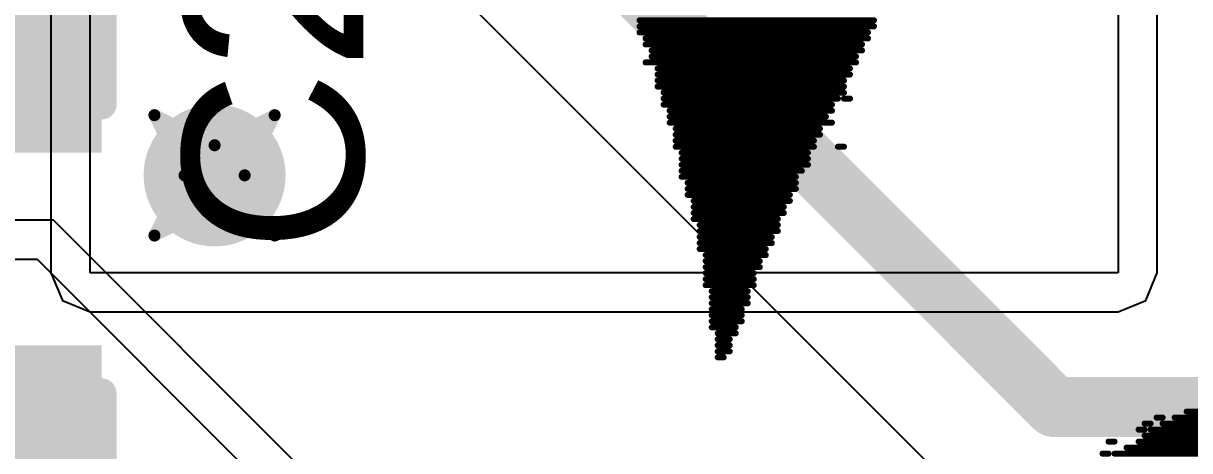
# Model space of a CAD drawing. Header units: inches. Extents: x -5 to 247, y -53 to 67.
# Drawn here: x 32.103 to 37.031, y -20.943 to -19.14 of the extents above; entities that cross this region are included whole.
import ezdxf

# ---------------------------------------------------------------- set-up
doc = ezdxf.new("R2010")
doc.units = ezdxf.units.IN
for name, color, linetype in [('Board Outline', 216, 'Continuous'), ('Bottom Layer', 5, 'Continuous'), ('Bottom Overlay', 54, 'Continuous'), ('Drill Drawing', 1, 'Continuous'), ('Top Layer', 1, 'Continuous'), ('Top Overlay', 2, 'Continuous'), ('Top Paste', 8, 'Continuous'), ('Top Solder', 216, 'Continuous'), ('Via Holes', 16, 'Continuous')]:
    doc.layers.add(name, color=color, linetype=linetype)
doc.styles.add('Arial', font='', dxfattribs={"height": 0.2})
doc.styles.get('Arial').set_extended_font_data('Arial')

# ---------------------------------------------------------------- blocks, each defined once
blk = doc.blocks.new('C___1206_51')
at = {"layer": 'Top Layer'}
for points in [[(-2.032, 0.889), (-0.508, 0.889), (-0.508, -0.889), (-2.032, -0.889)], [(0.508, 0.889), (2.032, 0.889), (2.032, -0.889), (0.508, -0.889)]]:
    blk.add_hatch(color=1, dxfattribs=at).paths.add_polyline_path(points)
at = {"layer": 'Top Paste'}
for points in [[(-2.032, 0.889), (-0.508, 0.889), (-0.508, -0.889), (-2.032, -0.889)], [(0.508, 0.889), (2.032, 0.889), (2.032, -0.889), (0.508, -0.889)]]:
    blk.add_hatch(color=8, dxfattribs=at).paths.add_polyline_path(points)
at = {"layer": 'Top Solder'}
for points in [[(-2.1336, 0.9906), (-0.4064, 0.9906), (-0.4064, -0.9906), (-2.1336, -0.9906)], [(0.4064, 0.9906), (2.1336, 0.9906), (2.1336, -0.9906), (0.4064, -0.9906)]]:
    blk.add_hatch(color=216, dxfattribs=at).paths.add_polyline_path(points)
at = {"layer": 'Top Overlay'}
for points in [[(-2.1336, 0.9906, 0.127, 0.127, 0), (-0.6096, 0.9906, 0.127, 0.127, 0)], [(-2.1336, 0.9906, 0.127, 0.127, 0), (-2.1336, -0.9906, 0.127, 0.127, 0)], [(0.6096, 0.9906, 0.127, 0.127, 0), (2.1336, 0.9906, 0.127, 0.127, 0)], [(2.1336, 0.9906, 0.127, 0.127, 0), (2.1336, -0.9906, 0.127, 0.127, 0)], [(-2.1336, -0.9906, 0.127, 0.127, 0), (-0.6096, -0.9906, 0.127, 0.127, 0)], [(0.6096, -0.9906, 0.127, 0.127, 0), (2.1336, -0.9906, 0.127, 0.127, 0)]]:
    blk.add_lwpolyline(points, format="xyseb", dxfattribs=at)
for points in [[(-2.16535, 0.9906, 0.0635, 0.0635, 1), (-2.10185, 0.9906, 0.0635, 0.0635, 1)], [(-2.16535, 0.9906, 0.0635, 0.0635, 1), (-2.10185, 0.9906, 0.0635, 0.0635, 1)], [(-0.64135, 0.9906, 0.0635, 0.0635, 1), (-0.57785, 0.9906, 0.0635, 0.0635, 1)], [(0.57785, 0.9906, 0.0635, 0.0635, 1), (0.64135, 0.9906, 0.0635, 0.0635, 1)], [(2.10185, 0.9906, 0.0635, 0.0635, 1), (2.16535, 0.9906, 0.0635, 0.0635, 1)], [(2.10185, 0.9906, 0.0635, 0.0635, 1), (2.16535, 0.9906, 0.0635, 0.0635, 1)], [(-2.16535, -0.9906, 0.0635, 0.0635, 1), (-2.10185, -0.9906, 0.0635, 0.0635, 1)], [(-2.16535, -0.9906, 0.0635, 0.0635, 1), (-2.10185, -0.9906, 0.0635, 0.0635, 1)], [(-0.64135, -0.9906, 0.0635, 0.0635, 1), (-0.57785, -0.9906, 0.0635, 0.0635, 1)], [(0.57785, -0.9906, 0.0635, 0.0635, 1), (0.64135, -0.9906, 0.0635, 0.0635, 1)], [(2.10185, -0.9906, 0.0635, 0.0635, 1), (2.16535, -0.9906, 0.0635, 0.0635, 1)], [(2.10185, -0.9906, 0.0635, 0.0635, 1), (2.16535, -0.9906, 0.0635, 0.0635, 1)]]:
    blk.add_lwpolyline(points, format="xyseb", close=True, dxfattribs=at)

msp = doc.modelspace()

# ---------------------------------------------------------------- hatches: boundary and pattern name
at = {"layer": 'Bottom Layer'}
h = msp.add_hatch(color=5, dxfattribs=at)
edge = h.paths.add_edge_path()
edge.add_arc((32.9112, -19.7816), 0.3, 0, 360)
at = {"layer": 'Top Layer'}
h = msp.add_hatch(color=1, dxfattribs=at)
edge = h.paths.add_edge_path()
edge.add_arc((32.9112, -19.7816), 0.3, 0, 360)
at = {"layer": 'Via Holes'}
h = msp.add_hatch(color=7, dxfattribs=at)
edge = h.paths.add_edge_path()
edge.add_arc((32.9112, -19.7816), 0.15, 0, 360)

# ---------------------------------------------------------------- linework, layer by layer
at = {"layer": 'Board Outline'}
msp.add_lwpolyline([(49.772, 6.3476, 0.254, 0.254, -0.6504), (32.1175, -53.0547, 0.254, 0.254, 0)], format="xyseb", dxfattribs=at)
at = {"layer": 'Bottom Layer'}
for p, q in [((36.7284, -7.747), (36.7284, -20.193)), ((36.8934, -20.193), (36.8934, -7.747)), ((32.22, -18.3896), (32.22, -20.193)), ((32.385, -20.193), (32.385, -18.3896)), ((32.22, -20.193), (32.2684, -20.3096)), ((36.7284, -20.193), (32.385, -20.193)), ((36.845, -20.3096), (36.8934, -20.193)), ((32.2684, -20.3096), (32.385, -20.358)), ((36.7284, -20.358), (36.845, -20.3096)), ((32.385, -20.358), (36.7284, -20.358))]:
    msp.add_line(p, q, dxfattribs=at)
at = {"layer": 'Bottom Overlay'}
for points in [[(34.7067, -19.1274, 0.0254, 0.0254, 0), (35.6973, -19.1274, 0.0254, 0.0254, 0)], [(34.7067, -19.1528, 0.0254, 0.0254, 0), (35.6973, -19.1528, 0.0254, 0.0254, 0)], [(34.7067, -19.1782, 0.0254, 0.0254, 0), (35.6719, -19.1782, 0.0254, 0.0254, 0)], [(34.7321, -19.2036, 0.0254, 0.0254, 0), (35.6719, -19.2036, 0.0254, 0.0254, 0)], [(34.7321, -19.229, 0.0254, 0.0254, 0), (35.6465, -19.229, 0.0254, 0.0254, 0)], [(34.7575, -19.2544, 0.0254, 0.0254, 0), (35.6465, -19.2544, 0.0254, 0.0254, 0)], [(34.7321, -19.3052, 0.0254, 0.0254, 0), (35.6211, -19.3052, 0.0254, 0.0254, 0)], [(34.7575, -19.2798, 0.0254, 0.0254, 0), (35.6211, -19.2798, 0.0254, 0.0254, 0)], [(34.7829, -19.3306, 0.0254, 0.0254, 0), (35.5957, -19.3306, 0.0254, 0.0254, 0)], [(34.7829, -19.356, 0.0254, 0.0254, 0), (35.5957, -19.356, 0.0254, 0.0254, 0)], [(34.7829, -19.3814, 0.0254, 0.0254, 0), (35.5703, -19.3814, 0.0254, 0.0254, 0)], [(34.7829, -19.4068, 0.0254, 0.0254, 0), (35.5703, -19.4068, 0.0254, 0.0254, 0)], [(34.8083, -19.4322, 0.0254, 0.0254, 0), (35.5703, -19.4322, 0.0254, 0.0254, 0)], [(34.8083, -19.4576, 0.0254, 0.0254, 0), (35.5449, -19.4576, 0.0254, 0.0254, 0)], [(35.5703, -19.4576, 0.0254, 0.0254, 0), (35.5957, -19.4576, 0.0254, 0.0254, 0)], [(34.8083, -19.483, 0.0254, 0.0254, 0), (35.5195, -19.483, 0.0254, 0.0254, 0)], [(34.8337, -19.5084, 0.0254, 0.0254, 0), (35.5195, -19.5084, 0.0254, 0.0254, 0)], [(34.8337, -19.5338, 0.0254, 0.0254, 0), (35.4941, -19.5338, 0.0254, 0.0254, 0)], [(34.8337, -19.5592, 0.0254, 0.0254, 0), (35.5195, -19.5592, 0.0254, 0.0254, 0)], [(34.8591, -19.5846, 0.0254, 0.0254, 0), (35.4687, -19.5846, 0.0254, 0.0254, 0)], [(34.8591, -19.61, 0.0254, 0.0254, 0), (35.4687, -19.61, 0.0254, 0.0254, 0)], [(34.8591, -19.6354, 0.0254, 0.0254, 0), (35.4433, -19.6354, 0.0254, 0.0254, 0)], [(34.8591, -19.6608, 0.0254, 0.0254, 0), (35.4433, -19.6608, 0.0254, 0.0254, 0)], [(35.5449, -19.6608, 0.0254, 0.0254, 0), (35.5703, -19.6608, 0.0254, 0.0254, 0)], [(34.8845, -19.6862, 0.0254, 0.0254, 0), (35.4179, -19.6862, 0.0254, 0.0254, 0)], [(34.8845, -19.7116, 0.0254, 0.0254, 0), (35.4179, -19.7116, 0.0254, 0.0254, 0)], [(34.8845, -19.737, 0.0254, 0.0254, 0), (35.4179, -19.737, 0.0254, 0.0254, 0)], [(34.8845, -19.7624, 0.0254, 0.0254, 0), (35.3925, -19.7624, 0.0254, 0.0254, 0)], [(34.8845, -19.7878, 0.0254, 0.0254, 0), (35.3671, -19.7878, 0.0254, 0.0254, 0)], [(34.9099, -19.8132, 0.0254, 0.0254, 0), (35.3671, -19.8132, 0.0254, 0.0254, 0)], [(34.9099, -19.8386, 0.0254, 0.0254, 0), (35.3671, -19.8386, 0.0254, 0.0254, 0)], [(34.9099, -19.864, 0.0254, 0.0254, 0), (35.3417, -19.864, 0.0254, 0.0254, 0)], [(34.9353, -19.8894, 0.0254, 0.0254, 0), (35.3417, -19.8894, 0.0254, 0.0254, 0)], [(34.9353, -19.9148, 0.0254, 0.0254, 0), (35.3163, -19.9148, 0.0254, 0.0254, 0)], [(34.9353, -19.9402, 0.0254, 0.0254, 0), (35.3163, -19.9402, 0.0254, 0.0254, 0)], [(34.9353, -19.9656, 0.0254, 0.0254, 0), (35.2909, -19.9656, 0.0254, 0.0254, 0)], [(34.9607, -19.991, 0.0254, 0.0254, 0), (35.2909, -19.991, 0.0254, 0.0254, 0)], [(34.9607, -20.0164, 0.0254, 0.0254, 0), (35.2909, -20.0164, 0.0254, 0.0254, 0)], [(34.9607, -20.0418, 0.0254, 0.0254, 0), (35.2655, -20.0418, 0.0254, 0.0254, 0)], [(34.9607, -20.0672, 0.0254, 0.0254, 0), (35.2655, -20.0672, 0.0254, 0.0254, 0)], [(34.9607, -20.0926, 0.0254, 0.0254, 0), (35.2401, -20.0926, 0.0254, 0.0254, 0)], [(34.9861, -20.118, 0.0254, 0.0254, 0), (35.2401, -20.118, 0.0254, 0.0254, 0)], [(34.9861, -20.1434, 0.0254, 0.0254, 0), (35.2147, -20.1434, 0.0254, 0.0254, 0)], [(34.9861, -20.1688, 0.0254, 0.0254, 0), (35.2147, -20.1688, 0.0254, 0.0254, 0)], [(34.9861, -20.1942, 0.0254, 0.0254, 0), (35.1893, -20.1942, 0.0254, 0.0254, 0)], [(34.9861, -20.2196, 0.0254, 0.0254, 0), (35.1893, -20.2196, 0.0254, 0.0254, 0)], [(34.9861, -20.245, 0.0254, 0.0254, 0), (35.1893, -20.245, 0.0254, 0.0254, 0)], [(35.0115, -20.2704, 0.0254, 0.0254, 0), (35.1639, -20.2704, 0.0254, 0.0254, 0)], [(35.0115, -20.2958, 0.0254, 0.0254, 0), (35.1639, -20.2958, 0.0254, 0.0254, 0)], [(35.0115, -20.3212, 0.0254, 0.0254, 0), (35.1639, -20.3212, 0.0254, 0.0254, 0)], [(35.0115, -20.3466, 0.0254, 0.0254, 0), (35.1385, -20.3466, 0.0254, 0.0254, 0)], [(35.0115, -20.372, 0.0254, 0.0254, 0), (35.1385, -20.372, 0.0254, 0.0254, 0)], [(35.0115, -20.3974, 0.0254, 0.0254, 0), (35.1385, -20.3974, 0.0254, 0.0254, 0)], [(35.0115, -20.4228, 0.0254, 0.0254, 0), (35.1131, -20.4228, 0.0254, 0.0254, 0)], [(35.0369, -20.4482, 0.0254, 0.0254, 0), (35.1131, -20.4482, 0.0254, 0.0254, 0)], [(35.0369, -20.4736, 0.0254, 0.0254, 0), (35.0877, -20.4736, 0.0254, 0.0254, 0)], [(35.0369, -20.499, 0.0254, 0.0254, 0), (35.0877, -20.499, 0.0254, 0.0254, 0)], [(35.0369, -20.5244, 0.0254, 0.0254, 0), (35.0877, -20.5244, 0.0254, 0.0254, 0)], [(35.0369, -20.5498, 0.0254, 0.0254, 0), (35.0623, -20.5498, 0.0254, 0.0254, 0)], [(36.8911, -20.8038, 0.0254, 0.0254, 0), (36.9165, -20.8038, 0.0254, 0.0254, 0)], [(36.9673, -20.8038, 0.0254, 0.0254, 0), (37.8817, -20.8038, 0.0254, 0.0254, 0)], [(37.0181, -20.7784, 0.0254, 0.0254, 0), (37.8817, -20.7784, 0.0254, 0.0254, 0)], [(36.8149, -20.8546, 0.0254, 0.0254, 0), (36.8403, -20.8546, 0.0254, 0.0254, 0)], [(36.8403, -20.8292, 0.0254, 0.0254, 0), (36.8657, -20.8292, 0.0254, 0.0254, 0)], [(36.8657, -20.8546, 0.0254, 0.0254, 0), (37.8055, -20.8546, 0.0254, 0.0254, 0)], [(36.9165, -20.8292, 0.0254, 0.0254, 0), (37.8309, -20.8292, 0.0254, 0.0254, 0)], [(36.6879, -20.9054, 0.0254, 0.0254, 0), (36.7133, -20.9054, 0.0254, 0.0254, 0)], [(36.8149, -20.9054, 0.0254, 0.0254, 0), (37.7293, -20.9054, 0.0254, 0.0254, 0)], [(36.8403, -20.88, 0.0254, 0.0254, 0), (37.7547, -20.88, 0.0254, 0.0254, 0)], [(36.7641, -20.9308, 0.0254, 0.0254, 0), (37.7039, -20.9308, 0.0254, 0.0254, 0)], [(36.6625, -20.9562, 0.0254, 0.0254, 0), (36.6879, -20.9562, 0.0254, 0.0254, 0)], [(36.7133, -20.9562, 0.0254, 0.0254, 0), (37.6785, -20.9562, 0.0254, 0.0254, 0)]]:
    msp.add_lwpolyline(points, format="xyseb", dxfattribs=at)
for points in [[(34.7003, -19.1274, 0.0127, 0.0127, 1), (34.713, -19.1274, 0.0127, 0.0127, 1)], [(35.6909, -19.1274, 0.0127, 0.0127, 1), (35.7036, -19.1274, 0.0127, 0.0127, 1)], [(34.7003, -19.1528, 0.0127, 0.0127, 1), (34.713, -19.1528, 0.0127, 0.0127, 1)], [(34.7003, -19.1782, 0.0127, 0.0127, 1), (34.713, -19.1782, 0.0127, 0.0127, 1)], [(35.6655, -19.1782, 0.0127, 0.0127, 1), (35.6782, -19.1782, 0.0127, 0.0127, 1)], [(35.6909, -19.1528, 0.0127, 0.0127, 1), (35.7036, -19.1528, 0.0127, 0.0127, 1)], [(34.7257, -19.2036, 0.0127, 0.0127, 1), (34.7384, -19.2036, 0.0127, 0.0127, 1)], [(34.7257, -19.229, 0.0127, 0.0127, 1), (34.7384, -19.229, 0.0127, 0.0127, 1)], [(35.6401, -19.229, 0.0127, 0.0127, 1), (35.6528, -19.229, 0.0127, 0.0127, 1)], [(35.6655, -19.2036, 0.0127, 0.0127, 1), (35.6782, -19.2036, 0.0127, 0.0127, 1)], [(34.7511, -19.2544, 0.0127, 0.0127, 1), (34.7638, -19.2544, 0.0127, 0.0127, 1)], [(35.6401, -19.2544, 0.0127, 0.0127, 1), (35.6528, -19.2544, 0.0127, 0.0127, 1)], [(34.7257, -19.3052, 0.0127, 0.0127, 1), (34.7384, -19.3052, 0.0127, 0.0127, 1)], [(34.7511, -19.2798, 0.0127, 0.0127, 1), (34.7638, -19.2798, 0.0127, 0.0127, 1)], [(35.6147, -19.2798, 0.0127, 0.0127, 1), (35.6274, -19.2798, 0.0127, 0.0127, 1)], [(35.6147, -19.3052, 0.0127, 0.0127, 1), (35.6274, -19.3052, 0.0127, 0.0127, 1)], [(34.7765, -19.3306, 0.0127, 0.0127, 1), (34.7892, -19.3306, 0.0127, 0.0127, 1)], [(34.7765, -19.356, 0.0127, 0.0127, 1), (34.7892, -19.356, 0.0127, 0.0127, 1)], [(35.5893, -19.3306, 0.0127, 0.0127, 1), (35.602, -19.3306, 0.0127, 0.0127, 1)], [(35.5893, -19.356, 0.0127, 0.0127, 1), (35.602, -19.356, 0.0127, 0.0127, 1)], [(34.7765, -19.3814, 0.0127, 0.0127, 1), (34.7892, -19.3814, 0.0127, 0.0127, 1)], [(34.7765, -19.4068, 0.0127, 0.0127, 1), (34.7892, -19.4068, 0.0127, 0.0127, 1)], [(35.5639, -19.3814, 0.0127, 0.0127, 1), (35.5766, -19.3814, 0.0127, 0.0127, 1)], [(35.5639, -19.4068, 0.0127, 0.0127, 1), (35.5766, -19.4068, 0.0127, 0.0127, 1)], [(34.8019, -19.4322, 0.0127, 0.0127, 1), (34.8146, -19.4322, 0.0127, 0.0127, 1)], [(34.8019, -19.4576, 0.0127, 0.0127, 1), (34.8146, -19.4576, 0.0127, 0.0127, 1)], [(35.5385, -19.4576, 0.0127, 0.0127, 1), (35.5512, -19.4576, 0.0127, 0.0127, 1)], [(35.5639, -19.4322, 0.0127, 0.0127, 1), (35.5766, -19.4322, 0.0127, 0.0127, 1)], [(35.5639, -19.4576, 0.0127, 0.0127, 1), (35.5766, -19.4576, 0.0127, 0.0127, 1)], [(35.5893, -19.4576, 0.0127, 0.0127, 1), (35.602, -19.4576, 0.0127, 0.0127, 1)], [(34.8019, -19.483, 0.0127, 0.0127, 1), (34.8146, -19.483, 0.0127, 0.0127, 1)], [(34.8273, -19.5084, 0.0127, 0.0127, 1), (34.84, -19.5084, 0.0127, 0.0127, 1)], [(35.5131, -19.483, 0.0127, 0.0127, 1), (35.5258, -19.483, 0.0127, 0.0127, 1)], [(35.5131, -19.5084, 0.0127, 0.0127, 1), (35.5258, -19.5084, 0.0127, 0.0127, 1)], [(34.8273, -19.5338, 0.0127, 0.0127, 1), (34.84, -19.5338, 0.0127, 0.0127, 1)], [(34.8273, -19.5592, 0.0127, 0.0127, 1), (34.84, -19.5592, 0.0127, 0.0127, 1)], [(35.4877, -19.5338, 0.0127, 0.0127, 1), (35.5004, -19.5338, 0.0127, 0.0127, 1)], [(35.5131, -19.5592, 0.0127, 0.0127, 1), (35.5258, -19.5592, 0.0127, 0.0127, 1)], [(34.8527, -19.5846, 0.0127, 0.0127, 1), (34.8654, -19.5846, 0.0127, 0.0127, 1)], [(34.8527, -19.61, 0.0127, 0.0127, 1), (34.8654, -19.61, 0.0127, 0.0127, 1)], [(35.4623, -19.5846, 0.0127, 0.0127, 1), (35.475, -19.5846, 0.0127, 0.0127, 1)], [(35.4623, -19.61, 0.0127, 0.0127, 1), (35.475, -19.61, 0.0127, 0.0127, 1)], [(34.8527, -19.6354, 0.0127, 0.0127, 1), (34.8654, -19.6354, 0.0127, 0.0127, 1)], [(34.8527, -19.6608, 0.0127, 0.0127, 1), (34.8654, -19.6608, 0.0127, 0.0127, 1)], [(35.4369, -19.6354, 0.0127, 0.0127, 1), (35.4496, -19.6354, 0.0127, 0.0127, 1)], [(35.4369, -19.6608, 0.0127, 0.0127, 1), (35.4496, -19.6608, 0.0127, 0.0127, 1)], [(35.5385, -19.6608, 0.0127, 0.0127, 1), (35.5512, -19.6608, 0.0127, 0.0127, 1)], [(35.5639, -19.6608, 0.0127, 0.0127, 1), (35.5766, -19.6608, 0.0127, 0.0127, 1)], [(34.8781, -19.6862, 0.0127, 0.0127, 1), (34.8908, -19.6862, 0.0127, 0.0127, 1)], [(34.8781, -19.7116, 0.0127, 0.0127, 1), (34.8908, -19.7116, 0.0127, 0.0127, 1)], [(35.4115, -19.6862, 0.0127, 0.0127, 1), (35.4242, -19.6862, 0.0127, 0.0127, 1)], [(35.4115, -19.7116, 0.0127, 0.0127, 1), (35.4242, -19.7116, 0.0127, 0.0127, 1)], [(34.8781, -19.737, 0.0127, 0.0127, 1), (34.8908, -19.737, 0.0127, 0.0127, 1)], [(34.8781, -19.7624, 0.0127, 0.0127, 1), (34.8908, -19.7624, 0.0127, 0.0127, 1)], [(35.3861, -19.7624, 0.0127, 0.0127, 1), (35.3988, -19.7624, 0.0127, 0.0127, 1)], [(35.4115, -19.737, 0.0127, 0.0127, 1), (35.4242, -19.737, 0.0127, 0.0127, 1)], [(34.8781, -19.7878, 0.0127, 0.0127, 1), (34.8908, -19.7878, 0.0127, 0.0127, 1)], [(34.9035, -19.8132, 0.0127, 0.0127, 1), (34.9162, -19.8132, 0.0127, 0.0127, 1)], [(35.3607, -19.7878, 0.0127, 0.0127, 1), (35.3734, -19.7878, 0.0127, 0.0127, 1)], [(35.3607, -19.8132, 0.0127, 0.0127, 1), (35.3734, -19.8132, 0.0127, 0.0127, 1)], [(34.9035, -19.8386, 0.0127, 0.0127, 1), (34.9162, -19.8386, 0.0127, 0.0127, 1)], [(34.9035, -19.864, 0.0127, 0.0127, 1), (34.9162, -19.864, 0.0127, 0.0127, 1)], [(35.3353, -19.864, 0.0127, 0.0127, 1), (35.348, -19.864, 0.0127, 0.0127, 1)], [(35.3607, -19.8386, 0.0127, 0.0127, 1), (35.3734, -19.8386, 0.0127, 0.0127, 1)], [(34.9289, -19.8894, 0.0127, 0.0127, 1), (34.9416, -19.8894, 0.0127, 0.0127, 1)], [(34.9289, -19.9148, 0.0127, 0.0127, 1), (34.9416, -19.9148, 0.0127, 0.0127, 1)], [(35.3099, -19.9148, 0.0127, 0.0127, 1), (35.3226, -19.9148, 0.0127, 0.0127, 1)], [(35.3353, -19.8894, 0.0127, 0.0127, 1), (35.348, -19.8894, 0.0127, 0.0127, 1)], [(34.9289, -19.9402, 0.0127, 0.0127, 1), (34.9416, -19.9402, 0.0127, 0.0127, 1)], [(34.9289, -19.9656, 0.0127, 0.0127, 1), (34.9416, -19.9656, 0.0127, 0.0127, 1)], [(35.2845, -19.9656, 0.0127, 0.0127, 1), (35.2972, -19.9656, 0.0127, 0.0127, 1)], [(35.3099, -19.9402, 0.0127, 0.0127, 1), (35.3226, -19.9402, 0.0127, 0.0127, 1)], [(34.9543, -19.991, 0.0127, 0.0127, 1), (34.967, -19.991, 0.0127, 0.0127, 1)], [(34.9543, -20.0164, 0.0127, 0.0127, 1), (34.967, -20.0164, 0.0127, 0.0127, 1)], [(35.2845, -19.991, 0.0127, 0.0127, 1), (35.2972, -19.991, 0.0127, 0.0127, 1)], [(35.2845, -20.0164, 0.0127, 0.0127, 1), (35.2972, -20.0164, 0.0127, 0.0127, 1)], [(34.9543, -20.0418, 0.0127, 0.0127, 1), (34.967, -20.0418, 0.0127, 0.0127, 1)], [(34.9543, -20.0672, 0.0127, 0.0127, 1), (34.967, -20.0672, 0.0127, 0.0127, 1)], [(35.2591, -20.0418, 0.0127, 0.0127, 1), (35.2718, -20.0418, 0.0127, 0.0127, 1)], [(35.2591, -20.0672, 0.0127, 0.0127, 1), (35.2718, -20.0672, 0.0127, 0.0127, 1)], [(34.9543, -20.0926, 0.0127, 0.0127, 1), (34.967, -20.0926, 0.0127, 0.0127, 1)], [(35.2337, -20.0926, 0.0127, 0.0127, 1), (35.2464, -20.0926, 0.0127, 0.0127, 1)], [(34.9797, -20.118, 0.0127, 0.0127, 1), (34.9924, -20.118, 0.0127, 0.0127, 1)], [(34.9797, -20.1434, 0.0127, 0.0127, 1), (34.9924, -20.1434, 0.0127, 0.0127, 1)], [(35.2083, -20.1434, 0.0127, 0.0127, 1), (35.221, -20.1434, 0.0127, 0.0127, 1)], [(35.2337, -20.118, 0.0127, 0.0127, 1), (35.2464, -20.118, 0.0127, 0.0127, 1)], [(34.9797, -20.1688, 0.0127, 0.0127, 1), (34.9924, -20.1688, 0.0127, 0.0127, 1)], [(34.9797, -20.1942, 0.0127, 0.0127, 1), (34.9924, -20.1942, 0.0127, 0.0127, 1)], [(35.1829, -20.1942, 0.0127, 0.0127, 1), (35.1956, -20.1942, 0.0127, 0.0127, 1)], [(35.2083, -20.1688, 0.0127, 0.0127, 1), (35.221, -20.1688, 0.0127, 0.0127, 1)], [(34.9797, -20.2196, 0.0127, 0.0127, 1), (34.9924, -20.2196, 0.0127, 0.0127, 1)], [(34.9797, -20.245, 0.0127, 0.0127, 1), (34.9924, -20.245, 0.0127, 0.0127, 1)], [(35.1829, -20.2196, 0.0127, 0.0127, 1), (35.1956, -20.2196, 0.0127, 0.0127, 1)], [(35.1829, -20.245, 0.0127, 0.0127, 1), (35.1956, -20.245, 0.0127, 0.0127, 1)], [(35.0051, -20.2704, 0.0127, 0.0127, 1), (35.0178, -20.2704, 0.0127, 0.0127, 1)], [(35.0051, -20.2958, 0.0127, 0.0127, 1), (35.0178, -20.2958, 0.0127, 0.0127, 1)], [(35.1575, -20.2704, 0.0127, 0.0127, 1), (35.1702, -20.2704, 0.0127, 0.0127, 1)], [(35.1575, -20.2958, 0.0127, 0.0127, 1), (35.1702, -20.2958, 0.0127, 0.0127, 1)], [(35.0051, -20.3212, 0.0127, 0.0127, 1), (35.0178, -20.3212, 0.0127, 0.0127, 1)], [(35.0051, -20.3466, 0.0127, 0.0127, 1), (35.0178, -20.3466, 0.0127, 0.0127, 1)], [(35.1321, -20.3466, 0.0127, 0.0127, 1), (35.1448, -20.3466, 0.0127, 0.0127, 1)], [(35.1575, -20.3212, 0.0127, 0.0127, 1), (35.1702, -20.3212, 0.0127, 0.0127, 1)], [(35.0051, -20.372, 0.0127, 0.0127, 1), (35.0178, -20.372, 0.0127, 0.0127, 1)], [(35.0051, -20.3974, 0.0127, 0.0127, 1), (35.0178, -20.3974, 0.0127, 0.0127, 1)], [(35.1321, -20.372, 0.0127, 0.0127, 1), (35.1448, -20.372, 0.0127, 0.0127, 1)], [(35.1321, -20.3974, 0.0127, 0.0127, 1), (35.1448, -20.3974, 0.0127, 0.0127, 1)], [(35.0051, -20.4228, 0.0127, 0.0127, 1), (35.0178, -20.4228, 0.0127, 0.0127, 1)], [(35.0305, -20.4482, 0.0127, 0.0127, 1), (35.0432, -20.4482, 0.0127, 0.0127, 1)], [(35.1067, -20.4228, 0.0127, 0.0127, 1), (35.1194, -20.4228, 0.0127, 0.0127, 1)], [(35.1067, -20.4482, 0.0127, 0.0127, 1), (35.1194, -20.4482, 0.0127, 0.0127, 1)], [(35.0305, -20.4736, 0.0127, 0.0127, 1), (35.0432, -20.4736, 0.0127, 0.0127, 1)], [(35.0305, -20.499, 0.0127, 0.0127, 1), (35.0432, -20.499, 0.0127, 0.0127, 1)], [(35.0813, -20.4736, 0.0127, 0.0127, 1), (35.094, -20.4736, 0.0127, 0.0127, 1)], [(35.0813, -20.499, 0.0127, 0.0127, 1), (35.094, -20.499, 0.0127, 0.0127, 1)], [(35.0305, -20.5244, 0.0127, 0.0127, 1), (35.0432, -20.5244, 0.0127, 0.0127, 1)], [(35.0305, -20.5498, 0.0127, 0.0127, 1), (35.0432, -20.5498, 0.0127, 0.0127, 1)], [(35.0559, -20.5498, 0.0127, 0.0127, 1), (35.0686, -20.5498, 0.0127, 0.0127, 1)], [(35.0813, -20.5244, 0.0127, 0.0127, 1), (35.094, -20.5244, 0.0127, 0.0127, 1)], [(36.8847, -20.8038, 0.0127, 0.0127, 1), (36.8974, -20.8038, 0.0127, 0.0127, 1)], [(36.9101, -20.8038, 0.0127, 0.0127, 1), (36.9228, -20.8038, 0.0127, 0.0127, 1)], [(36.9609, -20.8038, 0.0127, 0.0127, 1), (36.9736, -20.8038, 0.0127, 0.0127, 1)], [(37.0117, -20.7784, 0.0127, 0.0127, 1), (37.0244, -20.7784, 0.0127, 0.0127, 1)], [(36.8085, -20.8546, 0.0127, 0.0127, 1), (36.8212, -20.8546, 0.0127, 0.0127, 1)], [(36.8339, -20.8292, 0.0127, 0.0127, 1), (36.8466, -20.8292, 0.0127, 0.0127, 1)], [(36.8339, -20.8546, 0.0127, 0.0127, 1), (36.8466, -20.8546, 0.0127, 0.0127, 1)], [(36.8593, -20.8292, 0.0127, 0.0127, 1), (36.872, -20.8292, 0.0127, 0.0127, 1)], [(36.8593, -20.8546, 0.0127, 0.0127, 1), (36.872, -20.8546, 0.0127, 0.0127, 1)], [(36.9101, -20.8292, 0.0127, 0.0127, 1), (36.9228, -20.8292, 0.0127, 0.0127, 1)], [(36.6815, -20.9054, 0.0127, 0.0127, 1), (36.6942, -20.9054, 0.0127, 0.0127, 1)], [(36.7069, -20.9054, 0.0127, 0.0127, 1), (36.7196, -20.9054, 0.0127, 0.0127, 1)], [(36.8085, -20.9054, 0.0127, 0.0127, 1), (36.8212, -20.9054, 0.0127, 0.0127, 1)], [(36.8339, -20.88, 0.0127, 0.0127, 1), (36.8466, -20.88, 0.0127, 0.0127, 1)], [(36.7577, -20.9308, 0.0127, 0.0127, 1), (36.7704, -20.9308, 0.0127, 0.0127, 1)], [(36.6561, -20.9562, 0.0127, 0.0127, 1), (36.6688, -20.9562, 0.0127, 0.0127, 1)], [(36.6815, -20.9562, 0.0127, 0.0127, 1), (36.6942, -20.9562, 0.0127, 0.0127, 1)], [(36.7069, -20.9562, 0.0127, 0.0127, 1), (36.7196, -20.9562, 0.0127, 0.0127, 1)]]:
    msp.add_lwpolyline(points, format="xyseb", close=True, dxfattribs=at)
at = {"layer": 'Drill Drawing'}
for points in [[(32.6572, -19.5276, 0.0508, 0.0508, 0), (32.9112, -19.6546, 0.0508, 0.0508, 0)], [(32.6572, -19.5276, 0.0508, 0.0508, 0), (32.7842, -19.7816, 0.0508, 0.0508, 0)], [(32.9112, -19.6546, 0.0508, 0.0508, 0), (33.1652, -19.5276, 0.0508, 0.0508, 0)], [(33.0382, -19.7816, 0.0508, 0.0508, 0), (33.1652, -19.5276, 0.0508, 0.0508, 0)], [(32.6572, -20.0356, 0.0508, 0.0508, 0), (32.7842, -19.7816, 0.0508, 0.0508, 0)], [(33.0382, -19.7816, 0.0508, 0.0508, 0), (33.1652, -20.0356, 0.0508, 0.0508, 0)], [(32.6572, -20.0356, 0.0508, 0.0508, 0), (32.9112, -19.9086, 0.0508, 0.0508, 0)], [(32.9112, -19.9086, 0.0508, 0.0508, 0), (33.1652, -20.0356, 0.0508, 0.0508, 0)]]:
    msp.add_lwpolyline(points, format="xyseb", dxfattribs=at)
for points in [[(32.6445, -19.5276, 0.0254, 0.0254, 1), (32.6699, -19.5276, 0.0254, 0.0254, 1)], [(32.6445, -19.5276, 0.0254, 0.0254, 1), (32.6699, -19.5276, 0.0254, 0.0254, 1)], [(33.1525, -19.5276, 0.0254, 0.0254, 1), (33.1779, -19.5276, 0.0254, 0.0254, 1)], [(33.1525, -19.5276, 0.0254, 0.0254, 1), (33.1779, -19.5276, 0.0254, 0.0254, 1)], [(32.8985, -19.6546, 0.0254, 0.0254, 1), (32.9239, -19.6546, 0.0254, 0.0254, 1)], [(32.8985, -19.6546, 0.0254, 0.0254, 1), (32.9239, -19.6546, 0.0254, 0.0254, 1)], [(32.7715, -19.7816, 0.0254, 0.0254, 1), (32.7969, -19.7816, 0.0254, 0.0254, 1)], [(32.7715, -19.7816, 0.0254, 0.0254, 1), (32.7969, -19.7816, 0.0254, 0.0254, 1)], [(33.0255, -19.7816, 0.0254, 0.0254, 1), (33.0509, -19.7816, 0.0254, 0.0254, 1)], [(33.0255, -19.7816, 0.0254, 0.0254, 1), (33.0509, -19.7816, 0.0254, 0.0254, 1)], [(32.8985, -19.9086, 0.0254, 0.0254, 1), (32.9239, -19.9086, 0.0254, 0.0254, 1)], [(32.8985, -19.9086, 0.0254, 0.0254, 1), (32.9239, -19.9086, 0.0254, 0.0254, 1)], [(32.6445, -20.0356, 0.0254, 0.0254, 1), (32.6699, -20.0356, 0.0254, 0.0254, 1)], [(32.6445, -20.0356, 0.0254, 0.0254, 1), (32.6699, -20.0356, 0.0254, 0.0254, 1)], [(33.1525, -20.0356, 0.0254, 0.0254, 1), (33.1779, -20.0356, 0.0254, 0.0254, 1)], [(33.1525, -20.0356, 0.0254, 0.0254, 1), (33.1779, -20.0356, 0.0254, 0.0254, 1)]]:
    msp.add_lwpolyline(points, format="xyseb", close=True, dxfattribs=at)
at = {"layer": 'Top Layer'}
for p, q in [((32.684, -17.7546), (36.1338, -21.2045)), ((32.2303, -19.9706), (28.2972, -19.9706)), ((34.9881, -22.7285), (32.2303, -19.9706)), ((28.2972, -20.1356), (32.162, -20.1356)), ((32.162, -20.1356), (34.8715, -22.8451))]:
    msp.add_line(p, q, dxfattribs=at)
for points in [[(30.3825, -14.6824, 0.254, 0.254, 0), (36.4592, -20.759, 0.254, 0.254, 0)], [(36.4592, -20.759, 0.254, 0.254, 0), (55.0807, -20.759, 0.254, 0.254, 0)]]:
    msp.add_lwpolyline(points, format="xyseb", dxfattribs=at)
msp.add_lwpolyline([(36.3957, -20.759, 0.127, 0.127, 1), (36.5227, -20.759, 0.127, 0.127, 1)], format="xyseb", close=True, dxfattribs=at)
msp.add_lwpolyline([(36.3957, -20.759, 0.127, 0.127, 1), (36.5227, -20.759, 0.127, 0.127, 1)], format="xyseb", close=True, dxfattribs=at)

# ---------------------------------------------------------------- block references
at = {"rotation": 90}
msp.add_blockref('C___1206_51', (31.443, -20.0921), dxfattribs=at)

# ---------------------------------------------------------------- texts
at = {"layer": 'Top Overlay', "style": 'Arial'}
msp.add_text('C25', height=0.762, rotation=90, dxfattribs=at).set_placement((33.5392, -20.1086))

doc.saveas('drawing.dxf')
